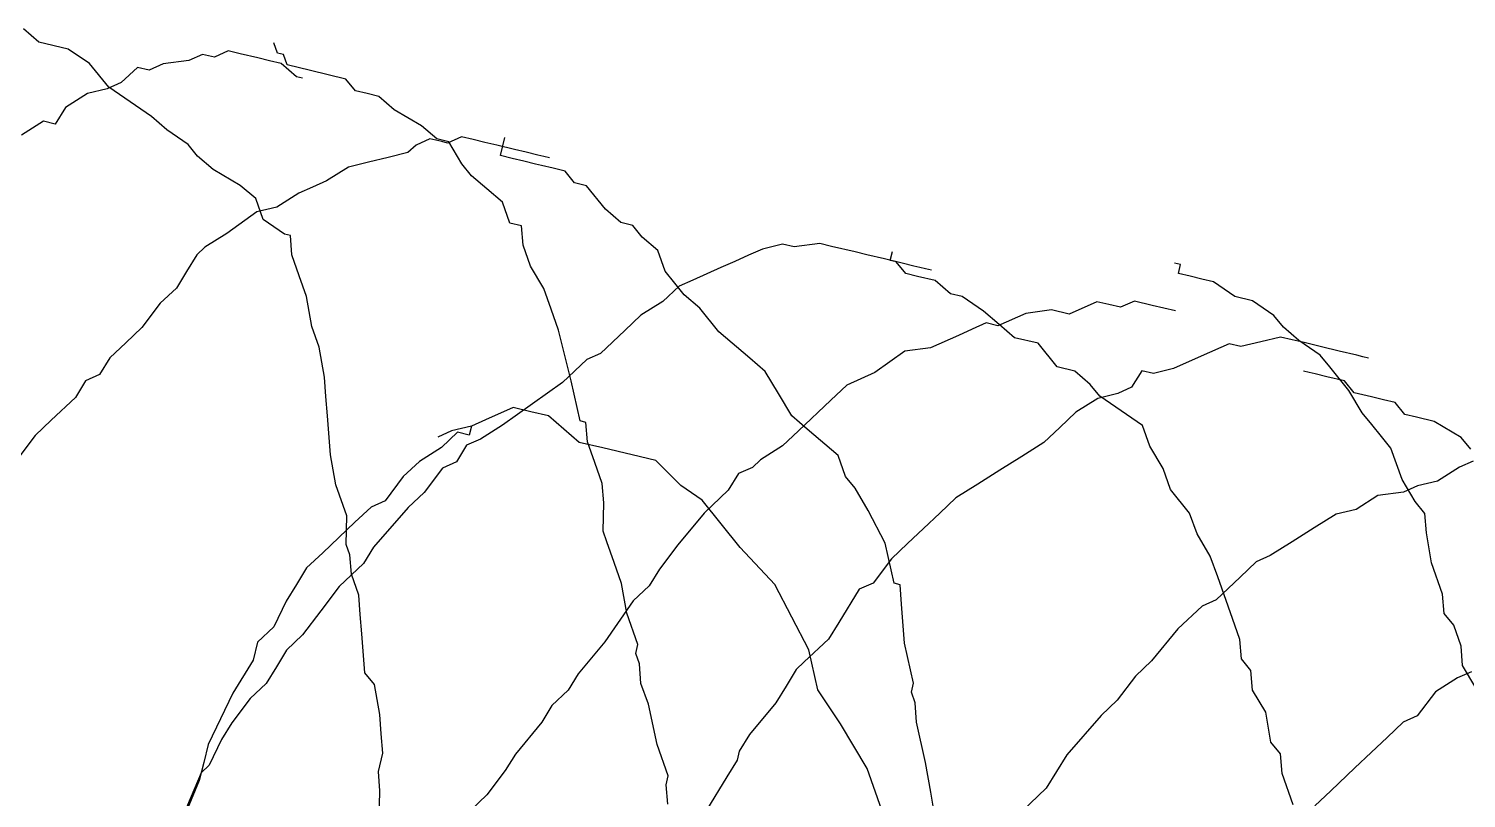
# Model space of a CAD drawing. Extents: x -228 to 716, y 164 to 702.
# Drawn here: x 133.4 to 288.5, y 556.6 to 639.6 of the extents above; entities that cross this region are included whole.
import ezdxf

# ---------------------------------------------------------------- set-up
doc = ezdxf.new("R2010")
doc.units = 0

msp = doc.modelspace()

# ---------------------------------------------------------------- linework, layer by layer
at = {"layer": '1', "color": 252}
for points in [[(171.176, 554.367, -462.583), (171.248, 557.434, -461.818), (171.088, 559.528, -461.054), (171.557, 561.472, -461.049), (171.393, 563.567, -460.287), (171.23, 565.664, -459.52), (170.668, 568.88, -457.996), (169.633, 570.156, -456.477), (169.305, 574.345, -454.949), (169.14, 576.442, -454.184), (168.976, 578.537, -453.422), (168.178, 580.782, -451.898), (168.016, 582.877, -451.135), (167.618, 583.999, -450.374), (167.687, 587.07, -449.607), (166.491, 590.438, -447.321), (165.927, 593.656, -445.797), (165.601, 597.847, -444.27), (165.436, 599.944, -443.507), (165.273, 602.038, -442.744), (164.708, 605.257, -441.215), (163.912, 607.505, -439.696), (163.347, 610.722, -438.171), (162.548, 612.967, -436.648), (161.752, 615.214, -435.128), (161.589, 617.311, -434.361), (160.955, 617.461, -433.604), (158.655, 619.037, -430.567), (157.857, 621.284, -429.045), (156.188, 622.708, -426.765), (153.252, 624.44, -422.972), (151.585, 625.864, -420.694), (150.554, 627.137, -419.176), (148.251, 628.715, -416.138), (146.585, 630.14, -413.86), (144.285, 631.715, -410.825), (141.982, 633.292, -407.788), (139.915, 635.843, -404.75), (137.614, 637.419, -401.715), (134.444, 638.177, -397.921), (132.777, 639.603, -395.644)], [(202.316, 555.99, -426.326), (202.149, 558.087, -425.561), (202.386, 559.059, -425.558), (201.19, 562.428, -423.274), (200.23, 566.771, -420.99), (199.429, 569.015, -419.467), (199.265, 571.112, -418.704), (198.866, 572.235, -417.942), (199.103, 573.207, -417.939), (197.904, 576.576, -415.657), (197.34, 579.795, -414.13), (196.545, 582.041, -412.607), (195.745, 584.287, -411.085), (195.347, 585.412, -410.323), (195.417, 588.479, -409.56), (195.254, 590.573, -408.795), (194.455, 592.819, -407.273), (193.658, 595.065, -405.751), (193.495, 597.159, -404.986), (192.861, 597.312, -404.227), (191.899, 601.654, -401.941), (190.537, 607.118, -398.892), (189.742, 609.365, -397.372), (188.943, 611.611, -395.85), (187.508, 614.01, -393.569), (186.711, 616.255, -392.045), (186.55, 618.352, -391.284), (185.279, 618.654, -389.764), (184.48, 620.899, -388.241), (182.814, 622.326, -385.965), (181.149, 623.751, -383.687), (180.114, 625.027, -382.168), (178.682, 627.423, -379.888), (177.415, 627.726, -378.37), (175.748, 629.151, -376.093), (172.811, 630.878, -372.296), (171.144, 632.307, -370.02), (169.876, 632.61, -368.504), (168.609, 632.911, -366.986), (167.576, 634.185, -365.467), (165.674, 634.638, -363.193), (163.771, 635.091, -360.916), (161.235, 635.697, -357.884), (160.836, 636.821, -357.123), (160.2, 636.972, -356.364), (159.804, 638.093, -355.603)], [(162.903, 634.272, -360.161), (162.903, 634.272, -360.161), (162.903, 634.272, -360.161), (162.903, 634.272, -360.161), (162.268, 634.424, -359.401), (160.599, 635.849, -357.126), (159.332, 636.15, -355.608), (158.066, 636.453, -354.092), (156.161, 636.908, -351.818), (154.894, 637.208, -350.3), (153.39, 636.541, -348.787), (152.122, 636.844, -347.269), (150.617, 636.173, -345.754), (147.847, 635.805, -342.726), (146.345, 635.138, -341.21), (145.075, 635.439, -339.694), (143.339, 633.798, -338.182), (141.835, 633.128, -336.669), (139.696, 632.609, -334.398), (137.322, 631.119, -332.128), (136.22, 629.325, -331.374), (134.951, 629.628, -329.857), (132.579, 628.139, -327.589)], [(189.573, 625.684, -332.195), (188.937, 625.834, -331.436), (188.303, 625.985, -330.676), (187.034, 626.287, -329.16), (185.768, 626.59, -327.644), (183.862, 627.043, -325.368), (182.598, 627.346, -323.852), (181.328, 627.648, -322.337), (180.059, 627.953, -320.819), (178.557, 627.283, -319.305), (177.922, 627.431, -318.548), (177.922, 627.431, -318.548), (176.654, 627.734, -317.029), (175.151, 627.066, -315.515), (174.283, 626.245, -314.76), (172.144, 625.727, -312.487), (170.008, 625.208, -310.216), (167.868, 624.688, -307.943), (165.495, 623.2, -305.673), (163.992, 622.529, -304.159), (162.49, 621.858, -302.645), (160.117, 620.369, -300.376), (157.98, 619.851, -298.102), (154.739, 617.54, -295.078), (152.365, 616.049, -292.809), (151.496, 615.229, -292.052), (150.392, 613.438, -291.3), (149.287, 611.644, -290.547), (147.549, 610.003, -289.036), (145.575, 607.39, -287.526), (143.838, 605.75, -286.015), (142.098, 604.105, -284.504), (140.995, 602.313, -283.751), (139.491, 601.643, -282.238), (138.388, 599.851, -281.484), (135.78, 597.386, -279.22), (134.04, 595.745, -277.706), (132.067, 593.134, -276.197)], [(231.263, 554.056, -399.094), (230.701, 557.272, -397.571), (230.139, 560.492, -396.045), (229.175, 564.833, -393.76), (229.013, 566.928, -392.997), (228.616, 568.052, -392.235), (228.849, 569.023, -392.232), (227.886, 573.366, -389.948), (227.559, 577.559, -388.419), (227.396, 579.652, -387.655), (226.76, 579.804, -386.895), (225.802, 584.145, -384.61), (223.969, 587.666, -381.567), (222.537, 590.063, -379.286), (221.503, 591.338, -377.765), (220.705, 593.583, -376.245), (217.37, 596.435, -371.69), (215.704, 597.862, -369.412), (214.271, 600.257, -367.131), (212.839, 602.658, -364.85), (211.172, 604.08, -362.574), (207.837, 606.934, -358.018), (205.772, 609.481, -354.979), (204.106, 610.908, -352.702), (203.072, 612.18, -351.181), (202.039, 613.454, -349.661), (201.242, 615.702, -348.137), (199.574, 617.127, -345.861), (198.541, 618.403, -344.341), (197.273, 618.707, -342.826), (195.607, 620.133, -340.548), (193.539, 622.68, -337.51), (192.272, 622.983, -335.991), (191.238, 624.256, -334.471), (189.968, 624.558, -332.956), (188.701, 624.863, -331.44), (188.066, 625.013, -330.68), (186.799, 625.314, -329.162), (185.532, 625.617, -327.646), (184.265, 625.921, -326.13), (184.734, 627.866, -326.125)], [(230.782, 613.566, -300.596), (230.148, 613.719, -299.836), (229.514, 613.869, -299.079), (228.878, 614.021, -298.32), (227.611, 614.323, -296.802), (225.709, 614.777, -294.527), (223.807, 615.232, -292.255), (222.54, 615.533, -290.737), (220.001, 616.137, -287.704), (218.736, 616.439, -286.187), (215.961, 616.073, -283.155), (214.697, 616.373, -281.639), (212.557, 615.854, -279.366), (211.054, 615.187, -277.852), (209.55, 614.519, -276.339), (208.045, 613.847, -274.824), (206.544, 613.177, -273.31), (205.042, 612.509, -271.796), (203.538, 611.841, -270.283), (201.798, 610.197, -268.772), (199.425, 608.705, -266.502), (197.686, 607.065, -264.99), (195.08, 604.604, -262.723), (193.577, 603.936, -261.21), (190.969, 601.472, -258.944), (187.728, 599.161, -255.917), (184.486, 596.848, -252.891), (182.113, 595.361, -250.623), (180.61, 594.69, -249.11), (179.505, 592.897, -248.355), (178.003, 592.227, -246.842), (176.03, 589.613, -245.333), (174.29, 587.971, -243.822), (170.578, 583.716, -240.803), (169.474, 581.923, -240.051), (166.865, 579.462, -237.785), (164.894, 576.848, -236.274), (162.918, 574.234, -234.765), (161.182, 572.594, -233.254), (160.078, 570.799, -232.501), (158.971, 569.008, -231.748), (157.234, 567.367, -230.237), (155.26, 564.751, -228.729), (154.157, 562.958, -227.977), (152.817, 560.196, -227.226), (151.946, 559.372, -226.471), (150.371, 555.638, -225.724)], [(269.825, 555.933, -360.636), (268.629, 559.305, -358.352), (268.463, 561.402, -357.59), (267.433, 562.674, -356.07), (266.868, 565.894, -354.545), (265.435, 568.291, -352.263), (265.273, 570.387, -351.501), (264.24, 571.661, -349.981), (264.075, 573.755, -349.214), (263.276, 576.002, -347.695), (261.682, 580.496, -344.65), (260.883, 582.741, -343.128), (259.453, 585.141, -340.847), (258.653, 587.386, -339.324), (256.585, 589.933, -336.287), (255.791, 592.181, -334.764), (254.359, 594.579, -332.482), (253.559, 596.825, -330.96), (251.258, 598.401, -327.924), (248.958, 599.979, -324.888), (247.924, 601.255, -323.368), (246.258, 602.679, -321.092), (244.355, 603.133, -318.816), (242.287, 605.683, -315.776), (239.75, 606.288, -312.742), (238.086, 607.714, -310.465), (236.419, 609.138, -308.187), (234.116, 610.715, -305.151), (232.846, 611.016, -303.635), (231.181, 612.444, -301.357), (229.279, 612.9, -299.081), (228.01, 613.2, -297.566), (226.975, 614.474, -296.043), (226.344, 614.626, -295.286), (226.576, 615.598, -295.283)], [(289.554, 568.543, -321.598), (288.121, 570.941, -319.317), (287.957, 573.036, -318.555), (287.159, 575.283, -317.031), (286.127, 576.558, -315.512), (285.962, 578.651, -314.75), (284.765, 582.021, -312.464), (284.204, 585.24, -310.94), (284.04, 587.335, -310.177), (283.007, 588.61, -308.656), (281.575, 591.008, -306.376), (280.377, 594.378, -304.093), (279.346, 595.653, -302.574), (278.31, 596.928, -301.054), (277.28, 598.202, -299.535), (275.848, 600.599, -297.253), (273.782, 603.15, -294.214), (272.749, 604.423, -292.695), (270.445, 605.999, -289.657), (268.777, 607.427, -287.378), (267.746, 608.699, -285.861), (265.443, 610.276, -282.825), (263.542, 610.73, -280.55), (261.241, 612.307, -277.515), (259.973, 612.61, -275.997), (258.702, 612.911, -274.48), (257.436, 613.214, -272.962), (257.672, 614.186, -272.961), (257.036, 614.338, -272.204)], [(257.13, 609.175, -273.733), (257.13, 609.175, -273.733), (255.86, 609.478, -272.216), (254.592, 609.778, -270.698), (252.691, 610.233, -268.425), (251.188, 609.565, -266.911), (249.922, 609.866, -265.395), (248.652, 610.17, -263.876), (245.645, 608.828, -260.849), (243.742, 609.282, -258.575), (240.972, 608.914, -255.543), (237.965, 607.577, -252.514), (236.696, 607.878, -250.997), (235.192, 607.209, -249.485), (233.691, 606.539, -247.97), (230.682, 605.199, -244.943), (227.909, 604.834, -241.911), (224.669, 602.522, -238.887), (221.663, 601.186, -235.859), (219.925, 599.541, -234.347), (216.446, 596.258, -231.324), (214.709, 594.618, -229.811), (212.337, 593.127, -227.543), (211.467, 592.305, -226.785), (209.965, 591.638, -225.274), (208.86, 589.843, -224.522), (207.121, 588.202, -223.011), (206.252, 587.381, -222.254), (203.409, 583.947, -219.99), (201.436, 581.334, -218.482), (200.332, 579.539, -217.73), (198.593, 577.898, -216.216), (195.515, 573.492, -213.954), (192.672, 570.059, -211.693), (191.567, 568.264, -210.94), (189.828, 566.624, -209.429), (188.724, 564.832, -208.675), (185.883, 561.397, -206.412), (184.779, 559.605, -205.658), (182.803, 556.99, -204.15), (181.066, 555.347, -202.64)], [(277.969, 604.092, -259.251), (277.337, 604.243, -258.492), (276.701, 604.394, -257.734), (274.8, 604.849, -255.457), (272.898, 605.301, -253.184), (270.998, 605.755, -250.907), (269.729, 606.058, -249.391), (268.461, 606.358, -247.873), (266.321, 605.841, -245.601), (264.186, 605.325, -243.328), (262.916, 605.625, -241.812), (259.912, 604.286, -238.785), (256.903, 602.951, -235.756), (254.766, 602.431, -233.482), (253.498, 602.73, -231.967), (252.393, 600.939, -231.215), (250.891, 600.268, -229.702), (248.752, 599.75, -227.43), (246.378, 598.26, -225.158), (244.642, 596.617, -223.646), (242.903, 594.98, -222.138), (240.529, 593.487, -219.866), (238.157, 591.997, -217.597), (235.784, 590.505, -215.328), (233.411, 589.015, -213.058), (231.674, 587.373, -211.546), (229.935, 585.733, -210.037), (228.198, 584.09, -208.526), (226.461, 582.449, -207.012), (224.486, 579.836, -205.504), (222.982, 579.164, -203.989), (220.772, 575.58, -202.485), (219.67, 573.787, -201.731), (217.062, 571.325, -199.464), (216.194, 570.504, -198.708), (215.088, 568.712, -197.957), (213.983, 566.919, -197.203), (211.144, 563.485, -194.938), (210.036, 561.691, -194.185), (209.802, 560.722, -194.188), (208.697, 558.927, -193.436), (206.489, 555.343, -191.931)], [(289.007, 594.263, -274.436), (287.973, 595.535, -272.917), (285.039, 597.266, -269.123), (283.137, 597.72, -266.846), (281.867, 598.022, -265.33), (280.837, 599.297, -263.81), (279.568, 599.598, -262.293), (278.299, 599.9, -260.776), (276.393, 600.354, -258.502), (275.362, 601.63, -256.983), (273.462, 602.083, -254.707), (272.195, 602.385, -253.191), (271.56, 602.539, -252.432), (271.56, 602.539, -252.432), (270.925, 602.688, -251.675)], [(225.439, 555.347, -358.07), (223.843, 559.84, -355.027), (222.41, 562.237, -352.745), (220.978, 564.636, -350.464), (218.513, 568.309, -346.665), (217.554, 572.648, -344.377), (215.721, 576.169, -341.336), (213.891, 579.692, -338.294), (210.157, 583.666, -332.978), (208.092, 586.215, -329.937), (206.025, 588.762, -326.901), (203.724, 590.341, -323.862), (201.024, 593.042, -320.066), (198.487, 593.647, -317.031), (195.317, 594.4, -313.24), (192.779, 595.006, -310.207), (191.113, 596.433, -307.928), (189.446, 597.857, -305.65), (187.544, 598.312, -303.375), (185.639, 598.765, -301.1), (182.635, 597.424, -298.074), (181.131, 596.756, -296.56), (178.996, 596.237, -294.286), (177.491, 595.568, -292.772), (177.491, 595.568, -292.772)], [(181.131, 596.756, -296.56), (180.897, 595.783, -296.562), (180.897, 595.783, -296.562), (179.626, 596.087, -295.044), (177.887, 594.444, -293.533), (175.516, 592.954, -291.265), (173.78, 591.312, -289.753), (171.807, 588.698, -288.244), (170.304, 588.03, -286.729), (168.563, 586.388, -285.217), (166.823, 584.746, -283.708), (165.086, 583.105, -282.194), (163.347, 581.463, -280.686), (162.243, 579.671, -279.931), (161.139, 577.879, -279.177), (159.799, 575.114, -278.428), (158.06, 573.471, -276.919), (157.591, 571.529, -276.923), (155.381, 567.943, -275.418), (154.044, 565.176, -274.668), (152.702, 562.412, -273.918), (152.234, 560.468, -273.921), (151.764, 558.524, -273.928), (150.188, 554.788, -273.182)], [(289.268, 592.985, -209.347), (287.764, 592.314, -207.832), (285.393, 590.825, -205.562), (283.256, 590.308, -203.289), (281.753, 589.637, -201.776), (278.98, 589.269, -198.742), (276.612, 587.78, -196.474), (274.471, 587.261, -194.202), (272.098, 585.771, -191.933), (269.725, 584.28, -189.662), (267.353, 582.79, -187.393), (265.851, 582.122, -185.88), (264.11, 580.479, -184.37), (261.503, 578.016, -182.1), (260.001, 577.347, -180.588), (257.392, 574.884, -178.321), (254.548, 571.45, -176.057), (252.811, 569.807, -174.546), (250.84, 567.196, -173.036), (249.099, 565.554, -171.527), (245.388, 561.298, -168.506), (243.18, 557.713, -167), (240.571, 555.251, -164.732)], [(289.063, 570.274, -165.426), (287.56, 569.605, -163.91), (285.188, 568.113, -161.642), (283.213, 565.502, -160.134), (281.708, 564.831, -158.62), (279.971, 563.191, -157.109), (278.233, 561.548, -155.597), (276.495, 559.907, -154.086), (273.886, 557.443, -151.819), (272.15, 555.804, -150.309)]]:
    msp.add_polyline3d(points, dxfattribs=at)

doc.saveas('drawing.dxf')
